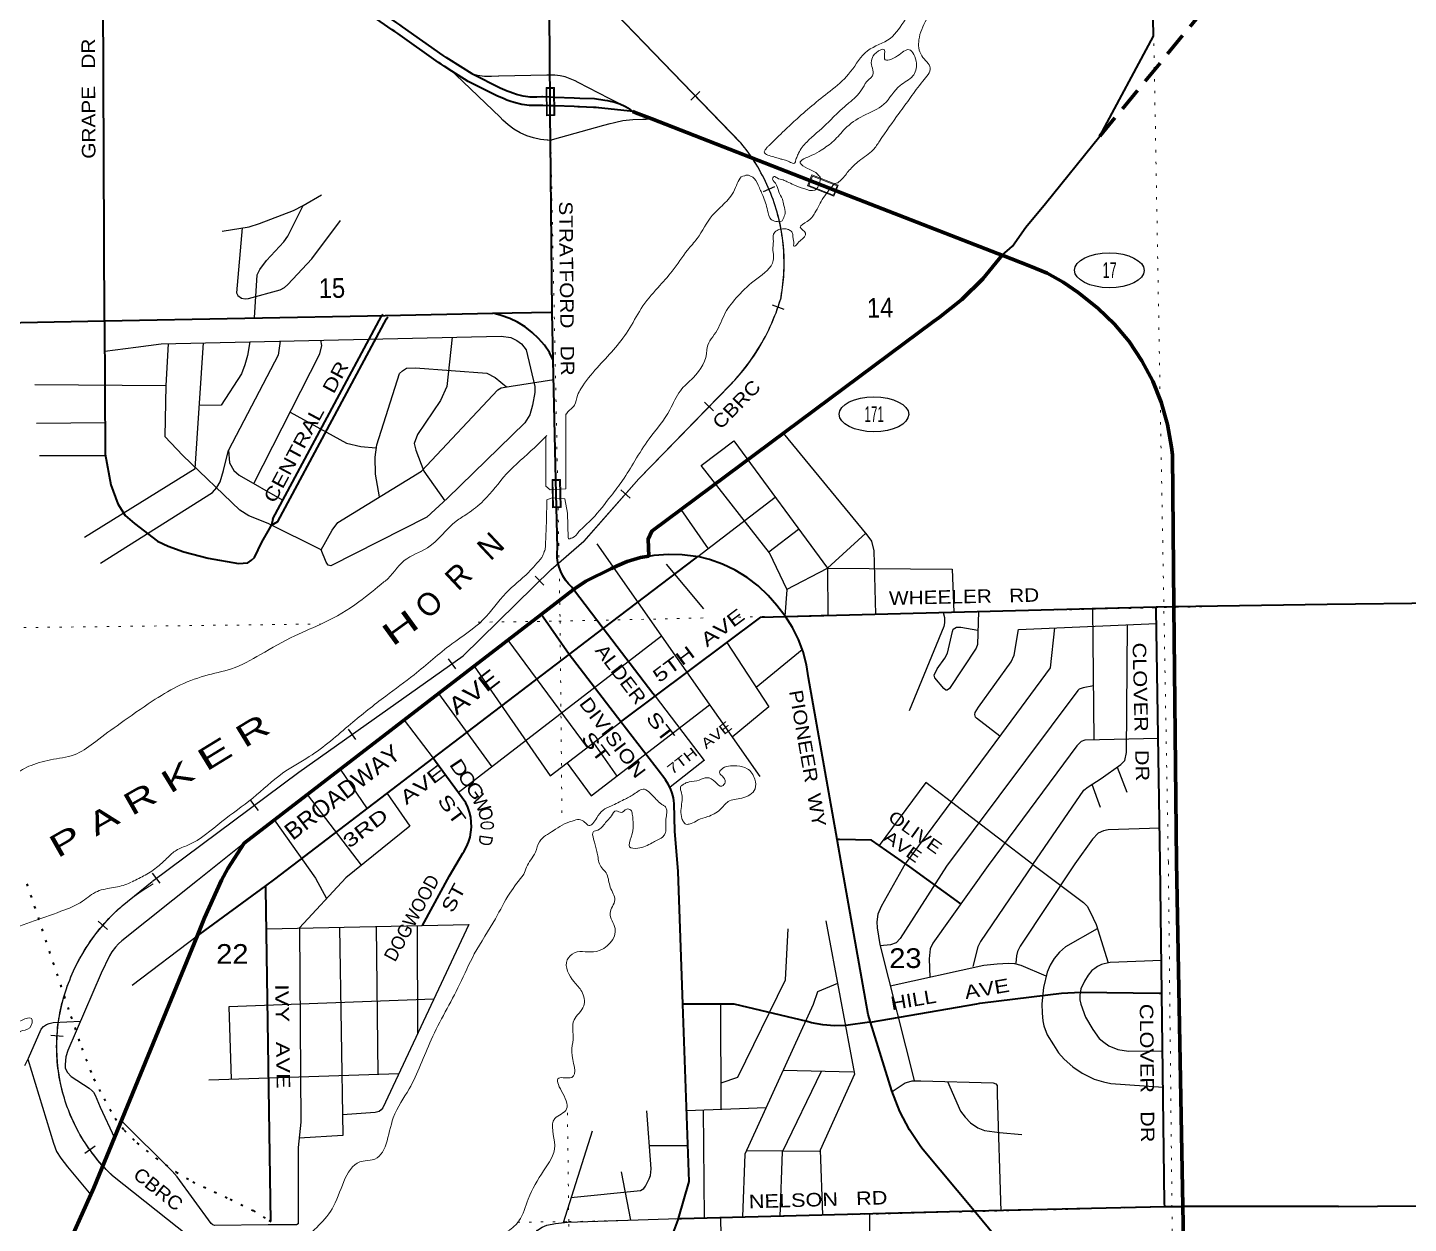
# Model space of a CAD drawing. Header units: feet. Extents: x 248627 to 501257, y -181930 to 5472.
# Drawn here: x 426149 to 438405, y -136526 to -125913 of the extents above; entities that cross this region are included whole.
import ezdxf
from ezdxf.enums import TextEntityAlignment as Align

# ---------------------------------------------------------------- set-up
doc = ezdxf.new("R2010")
doc.units = ezdxf.units.FT
doc.header["$LTSCALE"] = 70
doc.linetypes.add('DOTTED', pattern=[1.5, 0.3, -1.2])
doc.linetypes.add('MEDIUM_DASHED', pattern=[4.5, 3, -1.5])
for name, color, linetype, lineweight in [('17', 7, 'Continuous', 25), ('23', 7, 'Continuous', 70), ('24', 7, 'Continuous', 25), ('26', 7, 'Continuous', 40), ('27', 7, 'Continuous', 40), ('29', 7, 'Continuous', 25), ('34', 7, 'Continuous', 25), ('39', 7, 'Continuous', 13), ('41', 7, 'MEDIUM_DASHED', 13), ('51', 7, 'MEDIUM_DASHED', 70), ('53', 7, 'DOTTED', 40), ('59', 7, 'Continuous', 13), ('61', 7, 'Continuous', 13), ('7', 7, 'DOTTED', 13)]:
    doc.layers.add(name, color=color, linetype=linetype, lineweight=lineweight)
doc.layers.add('30', color=7, linetype='Continuous')

msp = doc.modelspace()

# ---------------------------------------------------------------- linework, layer by layer
at = {"layer": '17'}
for centre in [(435749.68, -128066.84), (433660.13, -129344.69)]:
    msp.add_ellipse(centre, major_axis=(-309.24, 1), ratio=0.500121, dxfattribs=at)
at = {"layer": '23'}
for p, q in [((430708.21, -131120.98), (430994.23, -130900.9)), ((436344.99, -133317.39), (436323.04, -131050.78)), ((436402.72, -136375.46), (436344.99, -133317.39))]:
    msp.add_line(p, q, dxfattribs=at)
at = {"layer": '23', "lineweight": 35}
for points in [[(430093.36, -126324.26), (429888.58, -126193.38), (429863.84, -126177.56), (429838.58, -126159.78), (429475.72, -125904.37), (429452.42, -125887.97), (429425.72, -125869.42), (429106.05, -125647.31), (429082.72, -125631.1), (429056.05, -125616.46), (426815.81, -124387.16)], [(429914.03, -126298.53), (429845.18, -126254.52), (429820.01, -126238.43), (429795.18, -126220.95), (429433.42, -125966.32), (429407.58, -125948.13), (429383.42, -125931.34), (429065.93, -125710.73), (429043.35, -125695.04), (429015.93, -125679.99), (426812.84, -124470.42)], [(430786.92, -126606.54), (430722.74, -126604.37), (430699.21, -126603.58), (430672.74, -126604.93), (430672.55, -126604.94), (430603.53, -126603.33), (430535.06, -126594.52), (430467.89, -126578.59), (430427.75, -126564.5), (430402.74, -126555.73), (430377.75, -126545.34), (430313.71, -126518.73), (430059.6, -126391.57), (429914.03, -126298.53)], [(430786.32, -126530.53), (430719, -126527.99), (430714.09, -126527.81), (430669, -126529.94), (430609.2, -126528.55), (430548.52, -126520.73), (430488.99, -126506.62), (430455.77, -126494.96), (430431.1, -126486.31), (430405.77, -126475.78), (430343.72, -126450), (430096.63, -126326.35), (430093.36, -126324.26)], [(431449.77, -126612.5), (431405.02, -126591.84), (431352.26, -126573.91), (431322.91, -126567.26), (431299.29, -126562.6), (431272.91, -126558.22), (431179.07, -126545.7), (431049.53, -126540.54), (430999.53, -126538.56), (430826.04, -126532.03), (430786.32, -126530.53)], [(431521.04, -126657.95), (431496.04, -126655.59), (431245, -126628.73), (431220, -126626.05), (431195, -126622.9), (431172.17, -126620.38), (431048.74, -126615.47), (431033.03, -126614.84), (430998.74, -126613.69), (430826.07, -126607.86), (430786.92, -126606.54)], [(431521.04, -126657.95), (431496.04, -126639.27), (431455.61, -126615.2), (431449.77, -126612.5)]]:
    msp.add_lwpolyline(points, dxfattribs=at)
at = {"layer": '23'}
for points in [[(431688, -126722.9), (431546.04, -126667.68), (431521.04, -126657.95)], [(434798.59, -127933.03), (434758.53, -127917.44), (433326.12, -127360.18), (431688, -126722.9)], [(431663.01, -130603.33), (431655.93, -130454.52), (431688.2, -130381.69), (434189, -128520.05), (434238.33, -128485.84), (434441.17, -128324.9), (434626.06, -128143.64), (434798.59, -127933.03)], [(436323.04, -131050.78), (436310, -129705.05), (436302.83, -129635.53), (436267.7, -129434.65), (436211.76, -129238.55), (436135.63, -129049.37), (436040.15, -128869.18), (435926.35, -128699.96), (435795.49, -128543.56), (435649, -128401.7), (435488.48, -128275.93), (435472.51, -128263.37), (435339.43, -128170.89), (435197.4, -128092.83), (435048, -128030.05), (434798.59, -127933.03)], [(430994.23, -130900.9), (431103, -130826.59), (431332, -130712.5), (431382, -130688.72), (431471.27, -130651.83), (431589.85, -130616.82), (431663.01, -130603.33)], [(427869.26, -133478.53), (427924.58, -133376.69), (428070, -133151.05), (430708.21, -131120.98)], [(427653.66, -133976.02), (427719.75, -133814.85), (427869.26, -133478.53)], [(426253.44, -137187.65), (426357.54, -137022), (426450.1, -136848.53), (426737.65, -136209.92), (427653.66, -133976.02)], [(436435.98, -138159.06), (436435.93, -138134.29), (436428.71, -137751.79), (436402.72, -136375.46)]]:
    msp.add_lwpolyline(points, dxfattribs=at)
at = {"layer": '24'}
for points in [[(430789.63, -126913.43), (430765.25, -126912.66), (430758.97, -126911.98), (430701.69, -126905.73), (430639.2, -126892.2), (430578.48, -126872.2), (430520.17, -126845.97), (430464.93, -126813.79), (430413.35, -126776.01), (430391, -126755.73), (430366, -126733.05), (430342.69, -126708.05), (429949, -126331.93), (429914.03, -126298.53)], [(430784.76, -126334.34), (430758.01, -126334.6), (430332, -126343.05), (430328.72, -126343.45), (430265.84, -126347.62), (430202.87, -126345.19), (430140.5, -126336.2), (430104.41, -126327.06), (430093.36, -126324.26)], [(431449.77, -126612.5), (431418, -126596.3), (431311.89, -126542.21), (431035, -126401.05), (431008.1, -126385.62), (430965.73, -126366.02), (430921.55, -126350.94), (430876.04, -126340.57), (430829.69, -126335.02), (430808.01, -126334.7), (430784.76, -126334.34)], [(430789.63, -126913.43), (430808.97, -126905.85), (431262, -126778.05), (431321, -126765.02), (431346, -126759.05), (431371, -126753.11), (431432.78, -126738.44), (431521.25, -126727.02), (431610.42, -126724.91), (431638, -126726.56), (431688, -126722.9)]]:
    msp.add_lwpolyline(points, dxfattribs=at)
at = {"layer": '26'}
for p, q in [((430784.76, -126334.34), (430767.62, -123025.42)), ((426831.53, -128515.48), (426813.78, -124672.06)), ((430786.92, -126606.54), (430786.32, -126530.53)), ((429322.75, -128467.09), (430278.91, -128448.52)), ((431258.8, -131247.08), (430994.23, -130900.9)), ((437682.61, -131029.06), (441562.94, -130990.14)), ((432875.17, -131139.35), (436166.27, -131053.44)), ((436323.04, -131050.78), (437682.61, -131029.06)), ((430956.9, -131477.22), (431258.8, -131247.08)), ((429748.86, -132398.13), (430956.9, -131477.22)), ((431415.45, -132073.89), (430956.9, -131477.22)), ((428343.37, -133469.6), (429748.86, -132398.13)), ((433379.25, -133374.13), (433333.95, -133119.15)), ((436217.2, -134484.04), (436202.15, -133320.13)), ((429653.71, -133883.02), (429892.76, -133440.36)), ((431965.08, -134579.96), (431923.64, -133401.84)), ((434432.57, -133689.3), (433979.62, -133362.68)), ((428262.02, -133529.33), (428343.37, -133469.6)), ((434549.43, -136415.36), (436241.7, -136377.09)), ((437785.59, -136375.74), (436402.72, -136375.46)), ((436165.58, -138348.86), (434549.43, -136415.36))]:
    msp.add_line(p, q, dxfattribs=at)
at = {"layer": '26', "lineweight": 35}
msp.add_line((428324.36, -130272.07), (428314.26, -130328.13), dxfattribs=at)
at = {"layer": '26'}
for points in [[(434798.59, -127933.03), (434890, -127853.05), (435009.02, -127682.88), (435185, -127475.05), (435667, -126876.05), (436143, -125989.05), (436136.04, -125675.05)], [(430786.32, -126530.53), (430785.63, -126444.12), (430784.76, -126334.34)], [(430789.63, -126913.43), (430787.62, -126694.12), (430786.92, -126606.54)], [(430278.91, -128448.52), (430793, -128438.54), (430805.94, -128438.29), (430789.63, -126913.43)], [(430815.03, -128863.19), (430806, -128444.05), (430805.94, -128438.29)], [(423559.4, -128579.04), (426831.53, -128515.48), (429322.75, -128467.09)], [(426831.53, -128515.48), (426837, -129699.05), (426886.78, -129971.78), (426950.3, -130140.45), (427013.89, -130242.23), (427096.06, -130313.47), (427302.16, -130471.25), (427395.83, -130514.78), (427535.31, -130564.55), (427750.52, -130620.6), (428021.57, -130667.71), (428103.37, -130662.1), (428137.28, -130640.89), (428163.92, -130614.78), (428228.3, -130480.93), (428296.24, -130361), (428314.26, -130328.13)], [(430815.03, -128863.19), (430779.57, -128797.1), (430735.29, -128732), (430684.45, -128671.88), (430627.61, -128617.4), (430565.38, -128569.16), (430498.45, -128527.69), (430427.56, -128493.45), (430353.47, -128466.8), (430302, -128454.18), (430278.91, -128448.52)], [(430994.23, -130900.9), (430976, -130877.05), (430949.52, -130849.54), (430923.04, -130815.95), (430900.23, -130779.77), (430881.31, -130741.4), (430866.52, -130701.27), (430856, -130659.8), (430849.87, -130617.47), (430848.2, -130574.73), (430851, -130532.05), (430837.94, -129926.05), (430815.03, -128863.19)], [(431258.8, -131247.08), (432071.87, -130627.26), (432096.82, -130608.24)], [(431663.01, -130603.33), (431711.44, -130594.4), (431834.71, -130584.81), (431958.31, -130588.15), (432080.88, -130604.4), (432096.82, -130608.24)], [(432875.17, -131139.35), (432873.06, -131136.04), (432799, -131043.05), (432722.14, -130953.32), (432632.53, -130868.13), (432534.51, -130792.77), (432429.14, -130728.08), (432317.59, -130674.75), (432201.08, -130633.37), (432096.82, -130608.24)], [(430956.9, -131477.22), (430956, -131476.05), (430725.96, -131146.41), (430708.21, -131120.98)], [(436166.27, -131053.44), (436181, -131053.05), (436323.04, -131050.78)], [(436202.15, -133320.13), (436166.71, -131081.04), (436166.27, -131053.44)], [(431717.83, -131847.67), (431698.86, -131822.86), (431258.8, -131247.08)], [(431717.83, -131847.67), (432657, -131145.05), (432875.17, -131139.35)], [(433333.95, -133119.15), (433079, -131684.05), (433061.62, -131569.04), (433031.79, -131453.97), (432990.09, -131342.64), (432936.99, -131236.27), (432875.17, -131139.35)], [(431415.45, -132073.89), (431438.66, -132056.53), (431717.83, -131847.67)], [(431923.64, -133401.84), (431895, -133044.05), (431886.83, -132798.05), (431886.06, -132774.95), (431881.38, -132748.05), (431870.56, -132706.81), (431855.02, -132665.67), (431835.26, -132626.38), (431811.5, -132589.37), (431804.03, -132580.05), (431784, -132555.05), (431766.03, -132530.05), (431415.45, -132073.89)], [(429892.77, -133440.36), (430012, -133240.05), (430023.54, -133222.43), (430045.26, -133182.97), (430062.73, -133141.46), (430075.77, -133098.35), (430084.23, -133054.12), (430088.02, -133009.24), (430087.1, -132964.21), (430081.48, -132919.52), (430071.22, -132875.67), (430056.43, -132833.13), (430037.27, -132792.37), (429769.29, -132426.05), (429748.86, -132398.13)], [(433979.61, -133362.68), (433639, -133125.05), (433354, -133119.53), (433333.95, -133119.15)], [(437785.59, -136375.87), (441579.83, -136342.96), (441604.83, -136342.75), (441590, -133216.08)], [(433628.88, -134738.59), (433608.15, -134672.13), (433379.25, -133374.13)], [(427653.66, -133976.02), (427677.18, -133958.75), (428262.02, -133529.33)], [(428308.32, -136508.96), (428262.41, -133554.18), (428262.02, -133529.33)], [(433628.88, -134738.59), (434575.37, -134576.37), (434600.57, -134572.05), (434625.37, -134569.02), (435324.72, -134483.45), (435496.87, -134473.63), (436192.68, -134483.69), (436217.2, -134484.04)], [(436241.7, -136377.09), (436241.32, -136347.79), (436217.2, -134484.04)], [(431925.55, -136482.32), (432020.47, -136154.58), (431965.08, -134579.96)], [(433628.88, -134738.59), (433622.52, -134739.68), (433412.69, -134770.33), (433309.68, -134772.48), (433207.02, -134763.85), (433105.82, -134744.53), (433067.99, -134734.44), (432419.38, -134579.37), (431988.5, -134579.93), (431965.08, -134579.96)], [(434549.43, -136415.36), (434096.62, -135873.03), (434076.13, -135846.11), (433975.35, -135695.08), (433890.9, -135534.35), (433819.51, -135349.88), (433628.88, -134738.59)], [(436241.7, -136377.09), (436314.74, -136375.44), (436402.72, -136375.46)], [(431051.55, -138535.82), (431098.04, -138395.59), (431439.4, -137439.32), (431633.37, -137027.17), (431860.31, -136658.69), (431921.72, -136495.54), (431925.55, -136482.32)], [(431925.55, -136482.32), (431952.18, -136481.64), (434443.65, -136417.75), (434549.43, -136415.36)]]:
    msp.add_lwpolyline(points, dxfattribs=at)
at = {"layer": '26', "lineweight": 35}
for points in [[(428314.26, -130328.13), (428368.31, -130295.26), (429334.58, -128497.88), (429344.77, -128478.93)], [(428324.36, -130272.07), (429290.54, -128474.22), (429300.73, -128455.25)]]:
    msp.add_lwpolyline(points, dxfattribs=at)
at = {"layer": '29'}
for p, q in [((427395.72, -128718.54), (427375.86, -129087.77)), ((426211.76, -129081.48), (427375.86, -129087.77)), ((426227.44, -129423.56), (426835.7, -129418.8)), ((426253.61, -129710.93), (426837.05, -129709.39)), ((432096.82, -130608.24), (432784.77, -130079.02)), ((431945.63, -130190.06), (432188.61, -130537.63)), ((432728.01, -130564.2), (432991.29, -130365.2)), ((433248.66, -130709.19), (433587.44, -130400.13)), ((431202.63, -130494.37), (432646.71, -132560.07)), ((431815.54, -130673.77), (432146.56, -131071.91)), ((432883.24, -130898.69), (433248.66, -130709.19)), ((435602.25, -131068.16), (435613.71, -132235.03)), ((429971.47, -132702.42), (431774.13, -131311.88)), ((430412.16, -131348.79), (431115.98, -132302.28)), ((432614.53, -131767.83), (433023.83, -131432.73)), ((430111.69, -131580), (430786.05, -132554.94)), ((429795.65, -131823.18), (430269.7, -132472.37)), ((431717.97, -131847.86), (432153, -132417.05)), ((429489.8, -132058.53), (429748.86, -132398.13)), ((430786.05, -132554.94), (431415.45, -132073.89)), ((431170.92, -132260.78), (431379.23, -132557.34)), ((432157, -132415.05), (431852, -132655.05)), ((435820.35, -132476), (435905.35, -132697.71)), ((428924.41, -132493.59), (429162.04, -132845.49)), ((428629.36, -132720.63), (429110.56, -133346.73)), ((435596.09, -132628.48), (435667.88, -132830.65)), ((428338.4, -132944.52), (428703.44, -133462.82)), ((428070, -133151.05), (427655.93, -133482.55)), ((428703.44, -133462.82), (428802.36, -133642.74)), ((429242.85, -133891.72), (429256.54, -135203.16)), ((429606.27, -133884.03), (429608.81, -134846.06)), ((427653.66, -133976.02), (427076.74, -134413.61)), ((432304.65, -135512.78), (432300.61, -134579.52)), ((432855.05, -135165.47), (433476.33, -135182.03)), ((427757.59, -135251.47), (429444.41, -135197.11)), ((431998.29, -135524.03), (432703.78, -135498.13)), ((432143.56, -135518.7), (432154.17, -136476.46)), ((430904.42, -136518.59), (431163.36, -135704.37)), ((431666.51, -135834.01), (432009.26, -135835.93)), ((432529.9, -135880.51), (433178.9, -135884.58)), ((431502.81, -136496.94), (431419.75, -136068.85)), ((432300.23, -136472.71), (432325.31, -138247.3))]:
    msp.add_line(p, q, dxfattribs=at)
for points in [[(427874.99, -127719.94), (428115.99, -127679.57), (428205.68, -127652.29), (428507.65, -127535.76), (428594.22, -127492.18), (428757.79, -127396.75)], [(428162.03, -128489.64), (428185.44, -128107.32), (428209.99, -128060.13), (428267.95, -127981.06), (428422.31, -127815.3), (428458.04, -127764.5), (428594.85, -127491.81)], [(428051.95, -127690.3), (428002.92, -128267.29), (428013.26, -128291.5), (428046.06, -128314.77), (428078.42, -128321.24), (428110.36, -128318.04), (428391.03, -128240.74), (428430, -128219.82), (428458.04, -128191.76), (428670.44, -127964.11), (428924.63, -127623.47)], [(426832.77, -128783.79), (427110.53, -128749.96), (427333.58, -128719.97), (430353.19, -128650.25), (430438.09, -128664.35), (430489.86, -128690.25), (430533, -128720.46), (430572.68, -128771.35), (430650.54, -129098.26), (430649.47, -129152.04), (430629.09, -129263.76), (430606.33, -129350.56), (430561.21, -129421.99), (429875.39, -130090.21), (429692.88, -130258.45), (428840.05, -130689.88), (428816.07, -130684.15), (428797.24, -130658.39), (428755.16, -130548.35)], [(429915.81, -128660.35), (429869.16, -129097.52), (429812.82, -129223.34), (429608.3, -129522.86), (429579.63, -129605.2), (429594.51, -129664.06), (429666.03, -129850.12), (429852.84, -130112.18)], [(426652.86, -130435.26), (427635.66, -129824.4), (427708.88, -128711.3)], [(428120.05, -128701.81), (428099.96, -128821.87), (428077.7, -128904.6), (428048.19, -128985.87), (427866.08, -129262.65), (427672.39, -129265.96)], [(428389.94, -128695.58), (428372.33, -128819.02), (427933.09, -129664.26), (427940.34, -129775.67), (427980.36, -129844.69), (428026.62, -129883.56), (428407.51, -130103.21)], [(428157.51, -129959.04), (428742.67, -128806.65), (428759.98, -128735.56), (428750.03, -128687.27)], [(429273.13, -130077.29), (429237.54, -129877.58), (429234.52, -129726.04), (429247.33, -129615.62), (429450.39, -128981.84), (429476.09, -128957.83), (429510.6, -128936.25), (429590.53, -128931.11), (430225.7, -128980.67), (430300.05, -129018.25), (430399.31, -129100.32)], [(428755.16, -130548.35), (428850.58, -130373.41), (428902.19, -130304.19), (429643.89, -129850.49), (430322.77, -129128.03), (430351.81, -129108.88), (430441.03, -129093.79), (430818.73, -129034.64)], [(427375.86, -129087.77), (427367.23, -129543.03), (427525.06, -129711.5)], [(428478.55, -129326.8), (428979.27, -129602.08), (429105.1, -129631.09), (429239.01, -129641.58)], [(432855.71, -129512.58), (433598.24, -130413.23), (433639.06, -130470.52), (433660.99, -130555.14), (433674.38, -131118.49)], [(426795.61, -130666.42), (427789.35, -130038.93), (427828.18, -129995.77), (427858.38, -129943.98), (427887.72, -129844.26), (427933.09, -129664.26)], [(432872.77, -131136.23), (432891.36, -130902.58), (432734.91, -130572.98), (432126.09, -129798.01), (432418.57, -129581.56), (433248.66, -130709.19), (433251.43, -131129.53)], [(428755.16, -130548.35), (428284.11, -130314.75), (428112.9, -130246.09), (428032.42, -130194.2), (427525.06, -129711.5)], [(433248.66, -130709.19), (434354.42, -130718.49), (434369.78, -131100.34)], [(434275.08, -131102.81), (434286.14, -131147.02), (434287.73, -131194.88), (434281.83, -131229.02), (433974.3, -131975.54)], [(434588.08, -131094.64), (434578.9, -131389.27), (434568.7, -131421.08), (434331.44, -131779.29), (434311.67, -131794.57), (434299.08, -131792.24), (434281.83, -131779.29), (434199.86, -131684.34), (434194.66, -131659.64), (434221.96, -131604.8), (434290.46, -131509.55), (434314.33, -131466.28), (434357.32, -131272.18), (434365.19, -131251.95), (434393.99, -131235.49), (434431.33, -131232.7), (434582.95, -131259.28)], [(435263.93, -131240.45), (435224.7, -131595.72), (434793.28, -132181.04), (433937.8, -133333.51)], [(434779.1, -132200.27), (434571.49, -132041.86), (434562.24, -132031.77), (434555.77, -132009.11), (434557.93, -131992.93), (434588.02, -131944.91), (434877.43, -131541.24), (434905.2, -131482.57), (434943.2, -131254.16), (436168.62, -131201.78)], [(435070.08, -133340.28), (435522.46, -132682.1), (435560.93, -132651.1), (435677.81, -132576.74), (435853, -132452.92), (435888.79, -132418.04), (435903.62, -132347.34), (435911.42, -131212.77)], [(432354.26, -131371.54), (432729.2, -131942.44), (432401.35, -132209.09)], [(435609, -131755.6), (435517.78, -131772.82), (435483.27, -131783.61), (435469.63, -131794.92), (434305.74, -133356.44)], [(430937.03, -132442.28), (431151.24, -132732.63), (432202.37, -131924.46)], [(436184.77, -132221.95), (435533.28, -132236.87), (435500.53, -132249.72), (435461.62, -132288.44), (434675.31, -133349.38)], [(429340.57, -132709.39), (429542.54, -132999.76), (428972.36, -133457.74)], [(435070.08, -133340.28), (434121.71, -132613.4), (433706.52, -133172.16)], [(436197.39, -133019.33), (435739.67, -133032.81), (435698.97, -133041.68), (435651.52, -133063.26), (435600.07, -133115.75), (435444.31, -133334.66)], [(433937.8, -133333.51), (433725.5, -133712.6), (433696.82, -133780.39), (433685.63, -133849.99), (433688.3, -133902.64), (433712.01, -134051.41), (434019.25, -135257.86)], [(435070.08, -133340.28), (434606.2, -134024.9), (434584.1, -134070.38), (434539.26, -134246.59)], [(435444.31, -133334.66), (434959.49, -134066.74), (434935.85, -134113.03), (434927.33, -134149.99), (434919.44, -134216.65)], [(435070.08, -133340.28), (435521.27, -133676.6), (435536.89, -133691.52), (435542.58, -133698.63), (435552.52, -133709.29), (435580.94, -133761.9), (435632.1, -133872.78), (435739.81, -134212.49)], [(428972.36, -133457.74), (428563.29, -133902.9), (428574.56, -135626.57), (428549.48, -135851.61), (428550.65, -136530.36), (428534.2, -136537.78), (428494.62, -136537.78), (428285.08, -136540.11), (427807.8, -136544.77), (427791.5, -136540.11), (427777.53, -136526.13), (427474.87, -136111.53), (427430.5, -136062.18), (426981.03, -135616.37)], [(434305.74, -133356.44), (433892.91, -133996.46), (433858.15, -134036.86), (433807.65, -134053.33), (433716.4, -134063.29)], [(434675.31, -133349.38), (434182.77, -134039.11), (434161, -134089.53), (434151.72, -134177.92), (434156.78, -134339.54)], [(427655.93, -133482.55), (426985.94, -134017.56), (426955.68, -134045.51), (426927.61, -134075.84), (426897.47, -134115.39), (426874.19, -134152.66), (426802.28, -134305.99), (426506.33, -134992.34), (426488.18, -135048.6), (426480.72, -135115.79), (426483.05, -135148.4), (426501.68, -135188), (426535.76, -135221.33), (426694.91, -135326.59), (426722.51, -135349.68), (426734.49, -135361.53), (426748.46, -135387.15), (426793.35, -135495.66), (426919.56, -135766.3)], [(428267.98, -133912.35), (430063.88, -133874.34), (429302.5, -135500.13), (429288.04, -135518.32), (429268.74, -135533.9), (429232.56, -135542.07), (428944.85, -135563.42)], [(428917.92, -133898.59), (428947.82, -135747.13), (428558.76, -135768.3)], [(432303.64, -135279.16), (432453.66, -135227.8), (432876.47, -134365.69), (432900.43, -133912.42)], [(433233.51, -133840), (433486.99, -135201.73), (433182.79, -135875.95), (433204.47, -136449.53)], [(435641.37, -133911.41), (435361.27, -134072.28), (435308.13, -134117.28), (435259.82, -134174.14), (435225.72, -134233.85), (435199.59, -134295.56), (435166.04, -134432.86), (435151.83, -134577.86), (435153.76, -134660.68), (435160.34, -134727.83), (435167.67, -134773.12), (435197.28, -134852.92), (435253.98, -134942.63), (435299.59, -135012.14), (435350.74, -135069), (435427.47, -135137.23), (435508.81, -135193.01), (435615.03, -135245.27), (435697.45, -135270.86), (435762.64, -135283.25), (436227.99, -135317.63)], [(436214.48, -134193.97), (435757.14, -134211.81), (435703.3, -134221.85), (435681.83, -134228.87), (435646.31, -134245.22), (435620.73, -134262.98), (435595.15, -134282.18), (435561.05, -134324.11), (435529.4, -134375.42), (435498.53, -134444.24), (435487.16, -134501.1), (435488.58, -134541.61), (435496.81, -134579.24), (435538.3, -134696.55), (435603.11, -134805.64), (435660.5, -134884.2), (435700.29, -134918.31), (435746.23, -134951.37), (435825.33, -134983.71), (435920.31, -134996.02), (436223.81, -134994.78)], [(433804.89, -134416.14), (434637.44, -134234.92), (434753.98, -134221.07), (434856.28, -134215.38), (434908.08, -134220.51), (434964.27, -134235.28), (435186.09, -134327.44)], [(433337.26, -134397.34), (433158.89, -134471.05), (433120.2, -134582.38), (432515.27, -135912.69), (432494.69, -136467.73)], [(429753.54, -134537.02), (427934.15, -134605.24), (427956.18, -135245.07)], [(426124.5, -135123.95), (426155.17, -135058.94), (426269.59, -134801.09), (426289.8, -134779.22), (426315.41, -134760.59), (426341.02, -134751.27), (426374.22, -134743.78), (426619.08, -134730.86)], [(426150.96, -135067.87), (426377.64, -135814.92), (426406.23, -135887.92), (426443.48, -135946.15), (426502.64, -136023.29), (426709.46, -136272.53)], [(432829.92, -136464.41), (432849.97, -135892.29), (433194.13, -135174.51)], [(433821.62, -135356.66), (433939.23, -135279.79), (433969.63, -135269.44), (434000.89, -135260.91), (434077.15, -135259.49), (434720.29, -135277.57), (434742.61, -135286.5), (434753.98, -135303.56), (434755.71, -135382.59), (434788.07, -136416.43)], [(434313.9, -135266.15), (434428.96, -135528.89), (434469.79, -135582.18), (434518.11, -135633.36), (434583.47, -135678.85), (434643.17, -135700.45), (434774.32, -135720.41), (434973.67, -135738.25)], [(430971, -136295.03), (431589.57, -136233.77), (431619.41, -136216.19), (431633.62, -136196.29), (431666.68, -136131.26), (431676.24, -136099.62), (431681.98, -136042.68), (431643.76, -135527.27)], [(430141.15, -137239.87), (430674.91, -136586.55), (430715.7, -136560.21), (430758.33, -136543.15), (430835.06, -136526.09), (430940.21, -136514.72), (431925.55, -136482.32)], [(433621.58, -136445.01), (433612.79, -137808.86), (433487.41, -137972.94), (433493.96, -138823.73)]]:
    msp.add_lwpolyline(points, dxfattribs=at)
at = {"layer": '34'}
for p, q in [((432116.5, -126478.84), (432036.96, -126555.7)), ((432779.48, -127325.96), (432677.87, -127369.66)), ((432863.36, -128413.25), (432758.96, -128376.7)), ((432236.39, -129315), (432157.23, -129237.74)), ((431498.47, -130088.45), (431415.26, -130015.57)), ((430731.9, -130859.98), (430654.4, -130781.06)), ((429949.49, -131604.03), (429885.49, -131513.81)), ((429062.39, -132230.13), (428998.39, -132139.91)), ((428196.79, -132860.7), (428130.8, -132771.93)), ((427323.8, -133506.33), (427257.81, -133417.56)), ((426988.14, -133707.2), (427254.11, -133490.11)), ((426859.05, -133917.36), (426775.53, -133844.84)), ((426463.94, -134866.44), (426353.54, -134859.7)), ((426747.86, -135840.63), (426658.03, -135905.17))]:
    msp.add_line(p, q, dxfattribs=at)
at = {"layer": '34', "lineweight": 13}
msp.add_line((429600.42, -138246.15), (426902.76, -136102.21), dxfattribs=at)
at = {"layer": '34'}
for points in [[(432468.58, -126925.54), (427473.2, -121755.82), (421399.86, -115397.6)], [(427256.39, -133489.18), (428556.35, -132522.16), (430015.29, -131487.21), (430795.25, -130721.24), (431086.22, -130472.27), (431573.19, -129916.31), (432388.19, -129081.3), (432389.84, -129079.49), (432412.44, -129055.56), (432434.7, -129031.23), (432456.26, -129006.44), (432477.68, -128981.24), (432498.56, -128955.8), (432518.91, -128929.9), (432538.73, -128903.77), (432558.22, -128877.2), (432577.36, -128850.41), (432595.79, -128823.15), (432613.87, -128795.66), (432631.43, -128767.74), (432648.64, -128739.57), (432665.12, -128711.13), (432681.25, -128682.46), (432696.84, -128653.54), (432711.91, -128624.17), (432726.42, -128594.74), (432740.61, -128564.89), (432754.04, -128534.95), (432767.14, -128504.59), (432779.49, -128474.15), (432791.5, -128443.46), (432802.93, -128412.71), (432813.85, -128381.53), (432824.02, -128350.25), (432833.81, -128318.92), (432836.2, -128310.94), (432834.82, -128309.38), (432836.02, -128302.78), (432840.95, -128274.03), (432845.52, -128245.14), (432849.49, -128216.37), (432852.89, -128187.22), (432855.93, -128158.18), (432858.26, -128129.13), (432860.36, -128100.07), (432861.74, -128070.76), (432862.65, -128041.68), (432863.08, -128012.59), (432863.06, -127983.24), (432862.31, -127954.12), (432861.33, -127924.99), (432859.64, -127895.85), (432857.59, -127866.57), (432854.95, -127837.65), (432851.71, -127808.58), (432848.12, -127779.63), (432844.06, -127750.66), (432839.28, -127721.92), (432834.15, -127693.05), (432828.55, -127664.41), (432822.34, -127635.87), (432815.67, -127607.56), (432808.51, -127579.23), (432801, -127551.01), (432792.77, -127523.02), (432784.19, -127495.14), (432775.01, -127467.36), (432765.48, -127439.69), (432755.35, -127412.35), (432744.85, -127385.14), (432733.88, -127358.14), (432722.32, -127331.26), (432710.38, -127304.71), (432697.98, -127278.16), (432685.1, -127252.07), (432671.74, -127225.97), (432657.9, -127200.32), (432643.7, -127174.8), (432629.14, -127149.61), (432613.99, -127124.53), (432598.35, -127099.92), (432582.46, -127075.53), (432565.99, -127051.25), (432549.26, -127027.44), (432532.06, -127003.85), (432514.27, -126980.6), (432496.33, -126957.7), (432477.94, -126935.05), (432470.44, -126926.54)], [(426414.94, -135120.25), (426412.39, -135092.88), (426410.19, -135065.48), (426408.63, -135038.14), (426407.43, -135010.77), (426406.71, -134983.4), (426406.54, -134955.91), (426406.83, -134928.58), (426407.52, -134901.06), (426408.79, -134873.76), (426410.47, -134846.26), (426412.73, -134818.98), (426415.35, -134791.67), (426418.41, -134764.51), (426422.02, -134737.22), (426426.22, -134710.15), (426430.72, -134683.18), (426435.77, -134656.09), (426441.2, -134629.3), (426447.13, -134602.52), (426453.71, -134575.82), (426460.52, -134549.36), (426467.84, -134522.93), (426475.8, -134496.56), (426484, -134470.45), (426492.65, -134444.5), (426503.95, -134412.99), (426503.99, -134415.09), (426511.62, -134394.17), (426522.16, -134366.39), (426533.17, -134339.12), (426544.8, -134311.89), (426556.73, -134284.87), (426569.13, -134257.98), (426582.16, -134231.5), (426595.57, -134205.02), (426609.38, -134178.89), (426623.73, -134153.03), (426638.48, -134127.54), (426653.69, -134102.16), (426669.21, -134077.01), (426685.36, -134052.27), (426701.83, -134027.74), (426718.84, -134003.5), (426736.17, -133979.45), (426753.97, -133955.92), (426772.1, -133932.6), (426790.62, -133909.64), (426809.69, -133886.94), (426829, -133864.7), (426848.78, -133842.57), (426868.9, -133821.05), (426889.47, -133799.64), (426910.38, -133778.83), (426931.61, -133758.23), (426953.08, -133738.07), (426975.1, -133718.18), (426988.36, -133706.74)], [(429599.75, -138247.03), (426902.03, -136103.05), (426885.08, -136086.95), (426865.55, -136067.61), (426846.27, -136048.02), (426827.45, -136028.1), (426808.89, -136007.93), (426790.83, -135987.28), (426773.03, -135966.4), (426755.64, -135945.33), (426738.55, -135923.86), (426721.92, -135902.05), (426705.61, -135879.87), (426689.63, -135857.65), (426674.17, -135834.93), (426659.11, -135812.03), (426644.31, -135788.89), (426630.06, -135765.62), (426616.17, -135741.8), (426602.63, -135717.96), (426589.7, -135693.83), (426576.98, -135669.6), (426564.75, -135644.89), (426553.03, -135620.21), (426541.7, -135595.32), (426530.69, -135570.05), (426520.37, -135544.71), (426510.26, -135519.27), (426500.75, -135493.54), (426491.5, -135467.58), (426482.89, -135441.68), (426474.74, -135415.44), (426466.94, -135389.18), (426459.54, -135362.72), (426452.84, -135336.18), (426446.39, -135309.4), (426440.45, -135282.64), (426435.04, -135255.74), (426430.14, -135228.85), (426425.65, -135201.79), (426421.5, -135174.67), (426418.04, -135147.48), (426414.94, -135120.25)]]:
    msp.add_lwpolyline(points, dxfattribs=at)
at = {"layer": '34', "lineweight": 13}
for points in [[(432484.57, -126940.5), (427474, -121755.05), (421590, -115595.05)], [(427291, -133464.05), (428557, -132523.05), (430016, -131488.05), (430796, -130722.05), (431087, -130473.05), (431574, -129917.05), (432389, -129082.05)]]:
    msp.add_lwpolyline(points, dxfattribs=at)
for centre, radius, start, end in [((431190.31, -128002.99), 1673.9, 349.46463, 39.74953), ((431027.66, -127774.61), 1887.5, 316.15721, 343.50107), ((428098.67, -134985.71), 1692.65, 119.55579, 160.51059), ((427977.94, -134957.74), 1570.29, 159.93409, 226.78783)]:
    msp.add_arc(centre, radius, start, end, dxfattribs=at)
at = {"layer": '39'}
for points in [[(430883.08, -130008.14), (430926, -130005.05), (430926.98, -129341.05)], [(430749, -129542.05), (430748, -129984.05), (430787, -130015.05), (430883.08, -130008.14)], [(430746, -130501.05), (430754, -130288.05), (430757, -130104.05), (430805, -130087.05), (430805.82, -130086.92)], [(430805.82, -130086.92), (430917, -130095.05), (430940, -130222.05), (430948, -130441.05)]]:
    msp.add_lwpolyline(points, dxfattribs=at)
for points in [[(433645, -117413.05), (433679, -117621.05), (433725, -117814.05), (433853, -118031.05), (433995, -118380.05), (434106, -118555.05), (434198, -118737.05), (434271, -119082.05), (434268, -119257.05), (434259, -119404.05), (434241, -119503.05), (434226, -119669.05), (434188, -119788.05), (434175, -119962.05), (434196, -120120.05), (434210, -120247.05), (434227, -120369.05), (434263, -120508.05), (434235, -120611.05), (434209, -120732.05), (434244, -120961.05), (434212, -121115.05), (434204, -121312.05), (434220, -121429.05), (434201, -121584.05), (434233, -121777.05), (434346, -121932.05), (434442, -122093.05), (434525, -122277.05), (434653, -122538.05), (434734, -122671.05), (434808, -122785.05), (434893, -122902.05), (435010, -123008.05), (435074, -123110.05), (435008, -123248.05), (434872, -123416.05), (434795, -123500.05), (434782, -123659.05), (434738, -123883.05), (434666, -124233.05), (434606, -124478.05), (434507, -124623.05), (434409, -124915.05), (434374, -125054.05), (434233, -125295.05), (434181, -125489.05), (434052, -125687.05), (433940, -125838.05), (433804, -126008.05), (433605, -126118.05), (433454, -126303.05), (433294, -126459.05), (433129, -126591.05), (432979, -126721.05), (432866, -126826.05), (432736.07, -126953.12)], [(434685, -122290.05), (434768, -122445.05), (434827, -122597.05), (434927, -122758.05), (435014, -122893.05), (435118, -123020.05), (435176, -123176.05), (435121, -123369.05), (435084, -123528.05), (435043, -123716.05), (434934, -123894.05), (434864, -123949.05), (434807, -124132.05), (434715, -124470.05), (434636, -124759.05), (434515, -125078.05), (434390, -125386.05), (434283, -125596.05), (434127, -125841.05), (434060, -126021.05), (434085, -126162.05), (434161, -126271.05), (434095, -126387.05), (433985, -126534.05), (433885, -126671.05), (433711, -126920.05), (433654, -126997.05), (433529, -127095.05), (433442, -127179.05), (433371, -127263.05), (433327, -127294.05), (433313.58, -127295.73)], [(432975.89, -127065.18), (432992, -127026.05), (433065, -126928.05), (433241, -126768.05), (433354, -126655.05), (433439, -126581.05), (433551, -126466.05), (433598, -126392.05), (433655, -126321.05), (433642, -126257.05), (433680, -126135.05), (433752, -126108.05), (433755, -126190.05), (433869, -126164.05), (433973, -126109.05), (434038, -126229.05), (434006, -126342.05), (433894, -126425.05), (433749, -126593.05), (433566, -126695.05), (433403, -126811.05), (433304, -126918.05), (433193, -127000.05), (433109, -127046.05), (433006, -127113.05), (433071, -127162.05), (433163, -127216.05), (433188.8, -127250.45)], [(432736.07, -126953.12), (432717, -126971.05), (432696, -126998.05), (432687, -127019.05), (432693, -127028.05), (432707, -127038.05), (432759, -127057.05), (432812, -127072.05), (432843, -127081.05), (432885, -127093.05), (432912, -127104.05), (432931, -127114.05), (432948, -127118.05), (432960, -127112.05), (432966, -127096.05), (432968, -127080.05), (432973, -127071.05), (432975.89, -127065.18)], [(432514.79, -127229.3), (432511, -127229.05), (432433, -127333.05), (432341, -127466.05), (432226, -127581.05), (432091, -127785.05), (432007, -127887.05), (431871, -128073.05), (431743, -128221.05), (431594, -128407.05), (431479, -128602.05), (431349, -128772.05), (431204, -128932.05), (431060, -129118.05), (431031, -129177.05), (431003, -129264.05), (430937, -129332.05), (430926.19, -129347.19)], [(432890.69, -127280.98), (432856, -127265.05), (432801, -127247.05), (432775, -127234.05), (432763, -127245.05), (432786, -127293.05), (432816, -127369.05), (432849, -127435.05), (432862, -127492.05), (432872, -127561.05), (432854, -127611.05), (432841, -127631.05), (432818, -127635.05), (432765, -127626.05), (432749, -127616.05), (432717, -127535.05), (432674, -127403.05), (432633, -127310.05), (432586, -127240.05), (432559, -127227.05), (432535, -127221.05), (432511, -127229.05)], [(433188.8, -127250.44), (433135, -127356.05), (433039, -127342.05), (432949, -127307.05), (432890.69, -127280.98)], [(433313.58, -127295.73), (433213, -127421.05), (433137, -127557.05), (433068, -127633.05), (433007, -127685.05), (433054, -127736.05), (433008.49, -127802.71)], [(433008.49, -127802.71), (432987, -127823.05), (432964, -127848.05), (432949, -127851.05), (432949, -127833.05), (432946, -127798.05), (432941, -127764.05), (432936, -127733.05), (432910, -127709.05), (432883, -127700.05), (432836, -127701.05), (432801, -127713.05), (432770, -127747.05), (432768, -127808.05), (432763, -127886.05), (432768.28, -127919.95)], [(432768.28, -127919.95), (432767, -127979.05), (432621, -128141.05), (432453, -128295.05), (432341, -128445.05), (432256, -128619.05), (432178, -128772.05), (432178, -128774.05), (432056, -129020.05), (431943, -129135.05), (431850, -129304.05), (431666, -129563.05), (431539, -129757.05), (431429, -129932.05), (431329, -130067.05), (431160, -130272.05), (431040.75, -130384.78)], [(430756.97, -129533.02), (430648, -129641.05), (430400, -129874.05), (430196, -130111.05), (430049, -130229.05), (429954, -130293.05), (429697, -130530.05), (429492, -130643.05), (429322, -130825.05), (429312, -130833.05), (429090, -131009.05), (428776, -131196.05), (428522, -131310.05), (428216, -131477.05), (427959, -131603.05), (427721, -131666.05), (427477, -131761.05), (427254, -131892.05), (426970, -132089.05), (426754, -132248.05), (426585, -132358.05), (426379, -132407.05), (426179, -132461.05), (426035, -132544.05), (425944, -132624.05), (425815, -132717.05), (425610, -132822.05), (425321, -132961.05), (425191, -133028.05), (424966, -133104.05), (424849, -133095.05), (424806, -132975.05), (424754, -132843.05), (424656, -132678.05), (424623, -132543.05), (424567, -132432.05), (424519, -132237.05), (424472, -132081.05), (424433, -131935.05), (424343, -131765.05), (424299, -131637.05), (424206, -131416.05), (424170, -131283.05), (424086, -131100.05), (423888, -130840.05), (423723, -130612.05), (423473, -130248.05), (423223, -129926.05), (423045, -129666.05), (422891, -129454.05), (422787, -129287.05), (422716, -129149.05), (422602, -129057.05), (422568, -128965.05), (422558, -128854.05), (422486, -128698.05), (422431, -128508.05), (422359, -128459.05), (422290, -128638.05), (422162, -128660.05)], [(430948, -130441.05), (430953, -130449.05), (430970, -130445.05), (430984, -130441.05), (431040.75, -130384.78)], [(430746, -130501.05), (430745, -130524.05), (430735, -130563.05), (430713.23, -130616.72)], [(430713.23, -130616.72), (430594, -130748.05), (430396, -130929.05), (430193, -131167.05), (429914, -131383.05), (429579, -131656.05), (429327, -131846.05), (429016, -132094.05), (428649, -132383.05), (428412, -132530.05), (428147, -132751.05), (427873, -132959.05), (427571, -133169.05), (427468, -133215.05), (427393.14, -133278.39)], [(432022.01, -132607.11), (432110, -132591.05), (432180, -132570.05), (432251, -132607.05), (432312, -132646.05), (432340, -132609.05), (432313, -132555.05), (432290, -132523.05), (432304, -132499.05), (432444, -132466.05), (432537, -132490.05), (432603, -132584.05), (432606, -132668.05), (432487, -132751.05), (432367, -132782.05), (432296, -132853.05), (432185, -132916.05), (432101.27, -132942.77)], [(432022.01, -132607.11), (431992, -132617.05), (431964, -132633.05), (431944, -132652.05), (431945, -132678.05), (431958, -132733.05), (431956, -132788.05), (431956, -132932.05), (431973, -132966.05), (431984, -132979.05), (432022, -132982.05), (432083, -132956.05), (432101.27, -132942.77)], [(430554.01, -133427.91), (430576, -133364.05), (430615, -133299.05), (430656, -133230.05), (430692, -133138.05), (430815, -133041.05), (430893, -132991.05), (430983, -132955.05), (431045, -132942.05), (431093, -132965.05), (431130, -132995.05), (431201, -132927.05), (431256, -132858.05), (431330, -132820.05), (431442, -132765.05), (431529, -132717.05), (431623, -132673.05), (431676, -132708.05), (431760, -132793.05), (431766.65, -132798.65)], [(431783.01, -133099.25), (431692, -133149.05), (431564, -133196.05), (431492, -133185.05), (431506, -133098.05), (431524, -132989.05), (431516, -132893.05), (431502, -132857.05), (431467, -132849.05), (431418, -132879.05), (431375, -132865.05), (431330, -132908.05), (431263, -132988.05), (431209, -133036.05), (431171, -133048.05), (431173, -133115.05), (431199, -133213.05), (431210, -133265.05), (431219, -133321.05), (431284.3, -133414)], [(431760, -132793.05), (431783, -132811.05), (431805, -132824.05), (431820, -132850.05), (431822, -132883.05), (431815, -132937.05), (431813, -132986.05), (431814, -133033.05), (431811, -133057.05), (431797, -133083.05), (431783.01, -133099.25)], [(427393.14, -133278.39), (427306, -133358.05), (427193, -133434.05), (427075.5, -133493.36)], [(430554.08, -133427.82), (430428.22, -133595.75), (430301.4, -133821.49), (430113.74, -134134.91), (429983.67, -134404.99), (429730.74, -134896.72), (429535.18, -135333.05), (429394.8, -135589.24), (429208.2, -135963.01), (429125.88, -135972.58), (428865.28, -136371.87), (428583.12, -136689.05), (428445.07, -136848.58), (428313.24, -137000.93)], [(429512.29, -137964.9), (429563.07, -137838.27), (429660.04, -137745.91), (429752.08, -137716.03), (429810.97, -137632.43), (429898.31, -137564.4), (429978.27, -137534.74), (429927.6, -137398.82), (429937.69, -137285.93), (429956.74, -137225.2), (430022.62, -137195.8), (430028.69, -137082.98), (430014.54, -136964.5), (430110.73, -136942.59), (430203.75, -136854.33), (430293.14, -136673.56), (430444.28, -136572.14), (430509.49, -136504.52), (430592.59, -136309.77), (430729.04, -136059.7), (430827.71, -135834.47), (430829.54, -135594.93), (430932.68, -135510.51), (430863.48, -135236.06), (430978.06, -135229.92), (430978.12, -135004.5), (430990.26, -134893.58), (430999.29, -134720.33), (431085.64, -134595.96), (431067.29, -134467.49), (430999.39, -134382.2), (430937.63, -134188.12), (431002.91, -134124.52), (431197.88, -134112.86), (431363.31, -133908.54), (431318.67, -133772.51), (431360.87, -133655), (431320.67, -133543.03), (431290.46, -133426.86), (431284.3, -133414)], [(425800.64, -135100.15), (425917.83, -135013.45), (426030.75, -134912.75), (426083.51, -134823.22), (426167.42, -134789.47), (426184.08, -134706.64), (426099.84, -134722.28), (425926.33, -134810.02), (425812.35, -134850.37), (425834.26, -134723.17), (425715.44, -134832.03), (425600.72, -134944.85), (425638.7, -135044.78), (425628.5, -135151.63), (425567.87, -135136.65), (425563.18, -134983.78), (425452.59, -135102.56), (425378.27, -135224.69), (425309, -135175.65), (425244.84, -135074.19), (425280.42, -135266.75), (425304.8, -135395.11), (425264.19, -135488.44), (425183.76, -135491.94), (425015.65, -135543.34), (424832.01, -135627.24), (424714.15, -135675.71), (424546.21, -135622.46), (424662.72, -135382.82), (424716.11, -135214.78), (424856.59, -135079.35), (425032.75, -134798.35), (425158.55, -134628.98), (425281.07, -134501.93), (425393.43, -134369.03), (425467.81, -134250.93), (425630.95, -134145.27), (425921.37, -133954.74), (426173.12, -133853.48), (426445.05, -133755.88), (426636.63, -133665.8), (426767.9, -133578.84), (426912.2, -133545.98), (427044.48, -133507.95), (427068.63, -133496.37)]]:
    msp.add_spline(points, degree=3, dxfattribs=at)
at = {"layer": '51'}
msp.add_line((435667, -126876.05), (437558.3, -124574.78), dxfattribs=at)
at = {"layer": '53'}
msp.add_lwpolyline([(426142, -133512.63), (426533.05, -134689.18), (426628.79, -134970.19), (426735.15, -135244.29), (426827.15, -135421.43), (426925.91, -135591.97), (427005.23, -135697.35), (427118.84, -135812.31), (427286.95, -135945.96), (427467.34, -136070.32), (427615.42, -136157.18), (427946.62, -136311.82), (428150.3, -136412.66), (428290.72, -136499.52), (428355.82, -136546.78)], dxfattribs=at)
at = {"layer": '59'}
for p, q in [((430750.38, -126444.58), (430825.37, -126443.61)), ((430753.63, -126694.56), (430750.38, -126444.58))]:
    msp.add_line(p, q, dxfattribs=at)
msp.add_lwpolyline([(430825.37, -126443.61), (430828.62, -126693.58), (430753.63, -126694.56)], dxfattribs=at)
for points in [[(430817.47, -126451.7), (430758.47, -126452.47), (430761.52, -126686.46), (430820.52, -126685.69)], [(433110.42, -127220.5), (433343.43, -127311.07), (433305.39, -127408.94), (433072.38, -127318.37)], [(433114.97, -127230.85), (433082.73, -127313.81), (433300.83, -127398.58), (433333.07, -127315.62)]]:
    msp.add_lwpolyline(points, close=True, dxfattribs=at)
at = {"layer": '61'}
for p, q in [((430803.38, -129924.92), (430878.36, -129923.34)), ((430808.64, -130174.86), (430803.38, -129924.92))]:
    msp.add_line(p, q, dxfattribs=at)
msp.add_lwpolyline([(430878.36, -129923.34), (430883.62, -130173.29), (430808.64, -130174.86)], dxfattribs=at)
msp.add_lwpolyline([(430870.53, -129931.5), (430811.54, -129932.74), (430816.46, -130166.69), (430875.45, -130165.46)], close=True, dxfattribs=at)
at = {"layer": '7'}
for p, q in [((430787.62, -126694.12), (430853.08, -129926.01)), ((432457.74, -131145.57), (437682.58, -131028.04))]:
    msp.add_line(p, q, dxfattribs=at)
for points in [[(430471.38, -96734.04), (430524, -98919.05), (430561, -104263.05), (430603, -109654.05), (430753, -114958.05), (430766, -120392.05), (430780, -125742.05), (430787.62, -126694.12)], [(436274.15, -133318.71), (436139, -125675.05), (436069, -120354.05), (436055, -119442.05)], [(430857.42, -130175.01), (430875, -131181.05), (430892, -132965.05)], [(468949.18, -130779.34), (468180.72, -130776.57), (462780.96, -130779.05), (457458.07, -130812.5), (452145.38, -130855.85), (446841.22, -130931.24), (441562.94, -130990.14), (437682.59, -131028.04)], [(424159.97, -131263.74), (425591, -131244.05), (428746.98, -131206.34)], [(430147.89, -131189.6), (430863, -131181.05), (432148.03, -131152.46)], [(436274.15, -133318.71), (436362.41, -141758.06), (436416.53, -147122.86), (436500.55, -152488.52)], [(430970.13, -137917.41), (430952.25, -136510.43), (430939.96, -135491)], [(437786.65, -136375.86), (441604.83, -136342.75), (446882.69, -136269.29), (452208.24, -136278.28), (457502.09, -136202.14), (462530.26, -136138.09)], [(430495.29, -136515.06), (430952.25, -136510.43), (436309.17, -136379.15), (436330.98, -136379.07)]]:
    msp.add_lwpolyline(points, dxfattribs=at)

# ---------------------------------------------------------------- texts
at = {"layer": '17'}
for s, width, p in [('17', 0.6, (435752.59, -128135.15)), ('171', 0.55, (433663.04, -129413))]:
    msp.add_text(s, height=140, dxfattribs=dict(at, width=width)).set_placement(p, align=Align.CENTER)
for s, width, p in [('AVE', 1.25, (429955.65, -132021.04)), ('BROADWAY', 1.05, (428501.52, -133131.94))]:
    msp.add_text(s, height=150, rotation=37.578, dxfattribs=dict(at, width=width)).set_placement(p)
at = {"layer": '27'}
for s, height, rotation, width, p in [('GRAPE   DR', 120, 90.265, 1.15, (426751.04, -127076.24)), ('STRATFORD   DR', 120, 270.613, 1.15, (430865.43, -127455.4)), ('CENTRAL   DR', 120, 61.746, 1.25, (428343.03, -130142.28)), ('WHEELER   RD', 120, 1.275, 1.15, (433796.14, -131037.11)), ('5TH  AVE', 120, 36.801, 1.35, (431754.62, -131732.73)), ('CLOVER   DR', 120, 271.413, 1.2, (435955.99, -131372.78)), ('ALDER', 120, 307.39, 1.15, (431179.71, -131443.34)), ('DIVISION', 120, 307.164, 1.2, (431038.81, -131913.05)), ('PIONEER  WY', 120, 279.941, 1.15, (432906.98, -131803.18)), ('ST', 120, 307.39, 1.4, (431630.8, -132041.69)), ('ST', 120, 307.164, 1.4, (431056.11, -132219.94)), ('3RD   AVE', 120, 37.323, 1.4, (429004.77, -133201.46)), ('D', 120, 303.712, 1.35, (429887.08, -132452.5)), ('O', 120, 301.202, 1.2, (429960.42, -132548.64)), ('ST', 120, 306.187, 1.4, (429780.71, -132772.45)), ('G', 120, 304.018, 1.25, (430028.42, -132655.35)), ('O', 120, 284.233, 0.9, (430143.09, -132851.76)), ('O', 120, 270.465, 0.65, (430168.07, -132954.2)), ('OLIVE', 108.9, 324.558, 1.25, (433777.35, -132943.06)), ('D', 120, 261.726, 0.8, (430162.42, -133073.08)), ('AVE', 108.9, 324.558, 1.25, (433737.11, -133120.29)), ('DOGWOOD', 120, 61.61, 0.95, (429410.74, -134212.14)), ('ST', 120, 61.61, 1.25, (429920.4, -133778.49)), ('IVY   AVE', 120, 270.89, 1.3, (428345.63, -134404.27)), (' AVE', 120, 9.725, 1.25, (434420.44, -134545.5)), ('HILL  ', 120, 9.725, 1.2, (433820.64, -134634.71)), ('CLOVER   DR', 120, 270.516, 1.2, (436020.03, -134577.51)), ('NELSON   RD', 120, 1.703, 1.2, (432552.04, -136392.83))]:
    msp.add_text(s, height=height, rotation=rotation, dxfattribs=dict(at, width=width)).set_placement(p)
msp.add_text('W', height=120, rotation=299.474, dxfattribs=at).set_placement((430087.67, -132761.15))
at = {"layer": '30'}
for s, width, p in [('AVE', 1.25, (432171.76, -132318.66)), ('7TH', 1.3, (431870.7, -132547.19))]:
    msp.add_text(s, height=90, rotation=38.199, dxfattribs=dict(at, width=width)).set_placement(p)
at = {"layer": '34'}
for rotation, width, p in [(45.695, 1.15, (432300.65, -129485.96)), (321.525, 1.1, (427075.85, -136113.46))]:
    msp.add_text('CBRC', height=120, rotation=rotation, dxfattribs=dict(at, width=width)).set_placement(p)
at = {"layer": '41'}
for s, p in [('N', (430255.75, -130652.47)), ('R', (429970.07, -130921.08)), ('O', (429702.74, -131172.42))]:
    msp.add_text(s, height=200, rotation=43.235, dxfattribs=at).set_placement(p)
for s, rotation, width, p in [('H', 35.912, 1.65, (429385.47, -131412.68)), ('R', 31.472, 1.5, (428073.4, -132312.67)), ('E', 31.472, 1.65, (427733.58, -132520.69)), ('K', 31.472, 1.55, (427412.57, -132717.19)), ('R', 29.627, 1.45, (427073.24, -132913.65)), ('A', 29.627, 1.45, (426754.29, -133095.04)), ('P', 29.627, 1.55, (426413.42, -133288.89))]:
    msp.add_text(s, height=200, rotation=rotation, dxfattribs=dict(at, width=width)).set_placement(p)
at = {"layer": '7', "width": 0.9}
for s, p in [('15', (428734.44, -128314.42)), ('14', (433600.15, -128488.14))]:
    msp.add_text(s, height=175, rotation=1.112, dxfattribs=at).set_placement(p)
at = {"layer": '7', "width": 1.1}
for s, p in [('22', (427822.69, -134222.21)), ('23', (433796.67, -134259.15))]:
    msp.add_text(s, height=175, dxfattribs=at).set_placement(p)

doc.saveas('drawing.dxf')
